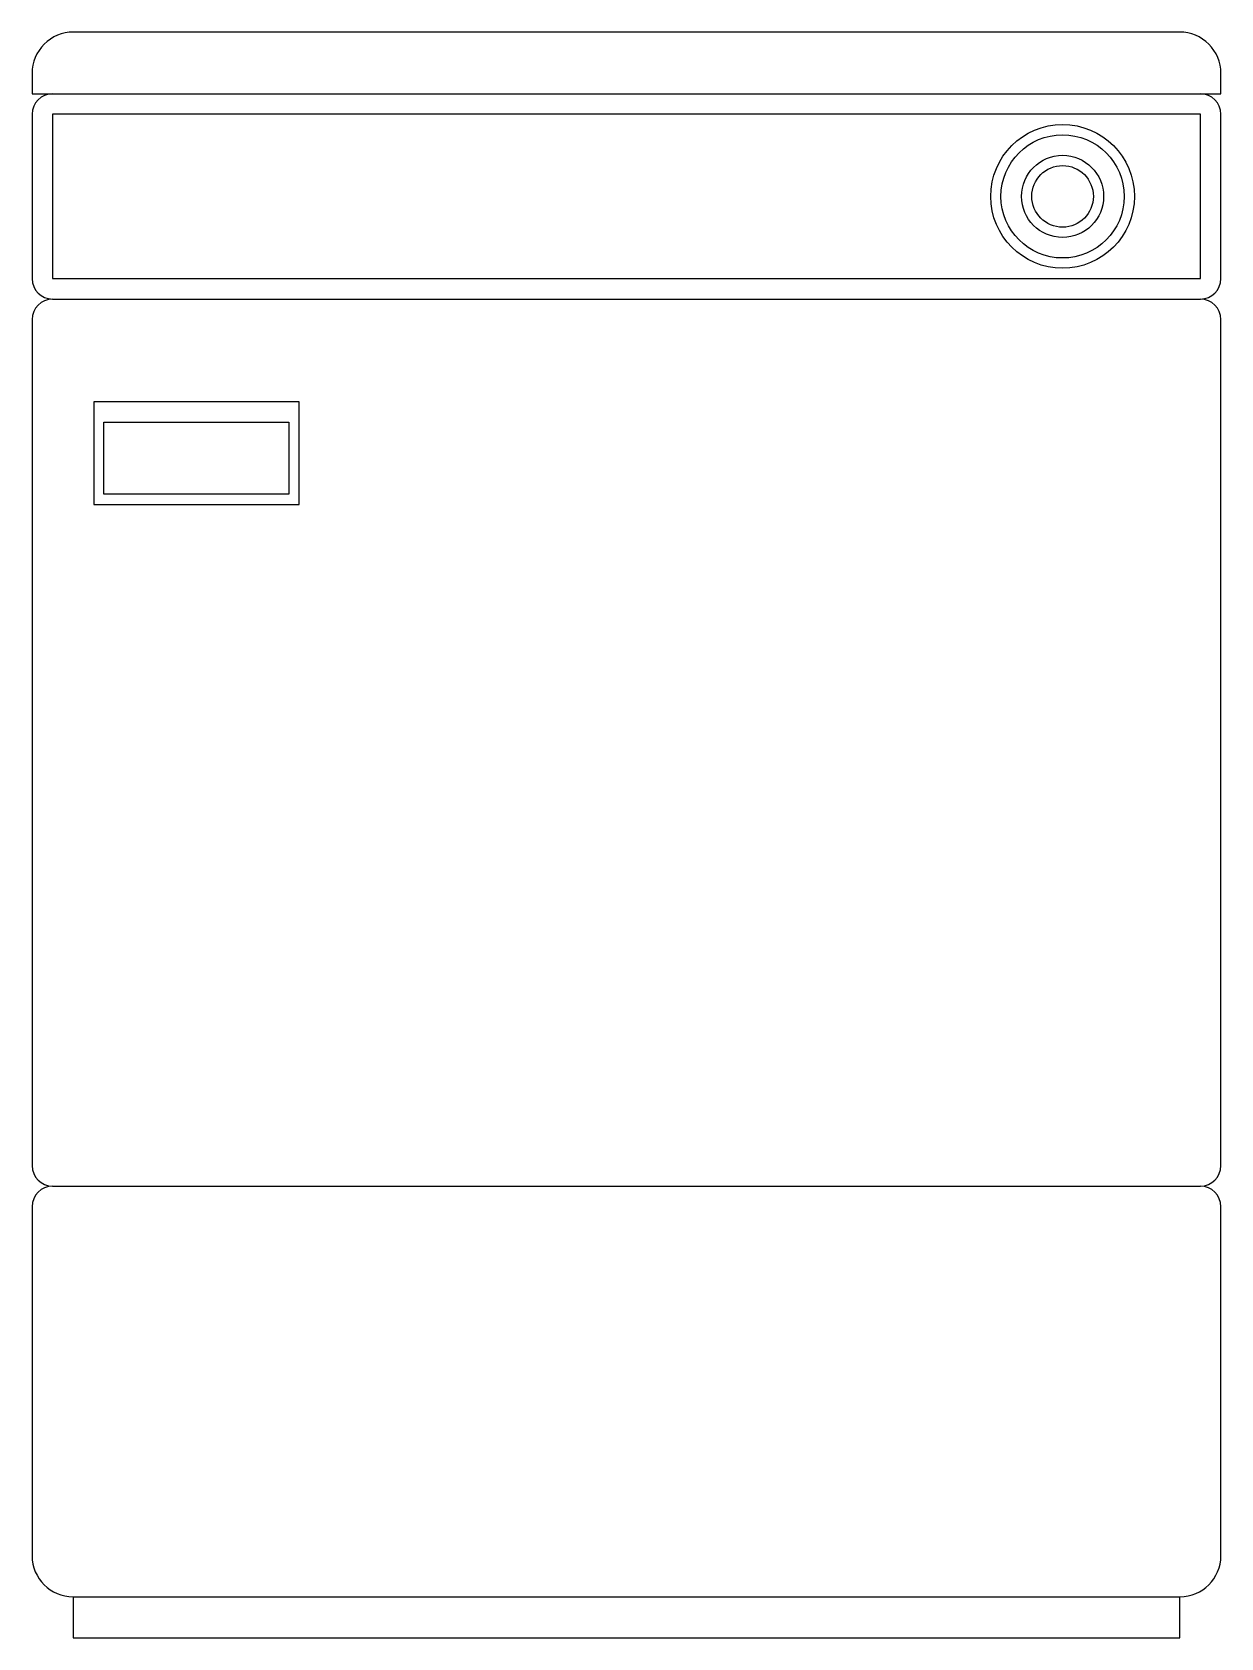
# Model space of a CAD drawing. Header units: millimetres. Extents: x -3016.902 to -3016.323, y 2860.746 to 2861.528.
import ezdxf

# ---------------------------------------------------------------- set-up
doc = ezdxf.new("R2010")
doc.units = ezdxf.units.MM
doc.header["$LTSCALE"] = 10
doc.layers.add('cozinha_eletros', color=2, linetype='Continuous')

msp = doc.modelspace()

# ---------------------------------------------------------------- linework, layer by layer
at = {"layer": 'cozinha_eletros'}
for p, q in [((-3016.90185, 2861.48767), (-3016.90185, 2861.40767)), ((-3016.32285, 2861.40767), (-3016.32285, 2861.48767)), ((-3016.89185, 2861.39767), (-3016.33285, 2861.39767)), ((-3016.90185, 2861.38767), (-3016.90185, 2860.97567)), ((-3016.32285, 2860.97567), (-3016.32285, 2861.38767)), ((-3016.89185, 2860.96567), (-3016.33285, 2860.96567)), ((-3016.90185, 2860.95567), (-3016.90185, 2860.78567)), ((-3016.32285, 2860.78567), (-3016.32285, 2860.95567)), ((-3016.88185, 2860.76567), (-3016.34285, 2860.76567))]:
    msp.add_line(p, q, dxfattribs=at)
msp.add_lwpolyline([(-3016.88185, 2861.52767, 0.414214), (-3016.90185, 2861.50767), (-3016.90185, 2861.49767), (-3016.32285, 2861.49767), (-3016.32285, 2861.50767, 0.414214), (-3016.34285, 2861.52767)], format="xyb", close=True, dxfattribs=at)
at = {"layer": 'cozinha_eletros', "color": 1}
for points in [[(-3016.89185, 2861.48767), (-3016.89185, 2861.40767), (-3016.33285, 2861.40767), (-3016.33285, 2861.48767)], [(-3016.87185, 2861.34767), (-3016.87185, 2861.29767), (-3016.77185, 2861.29767), (-3016.77185, 2861.34767)], [(-3016.86685, 2861.30267), (-3016.86685, 2861.33767), (-3016.77685, 2861.33767), (-3016.77685, 2861.30267)]]:
    msp.add_lwpolyline(points, close=True, dxfattribs=at)
at = {"layer": 'cozinha_eletros'}
msp.add_lwpolyline([(-3016.88185, 2860.76567), (-3016.88185, 2860.74567), (-3016.34285, 2860.74567), (-3016.34285, 2860.76567)], dxfattribs=at)
at = {"layer": 'cozinha_eletros', "color": 1}
for radius in [0.035, 0.03, 0.02, 0.015]:
    msp.add_circle((-3016.39995, 2861.44767), radius, dxfattribs=at)
at = {"layer": 'cozinha_eletros'}
for centre, radius, start, end in [((-3016.89185, 2861.48767), 0.01, 90, 180), ((-3016.33285, 2861.48767), 0.01, 0, 90), ((-3016.89185, 2861.40767), 0.01, 180, 270), ((-3016.33285, 2861.40767), 0.01, 270, 0), ((-3016.89185, 2861.38767), 0.01, 90, 180), ((-3016.33285, 2861.38767), 0.01, 360, 90), ((-3016.89185, 2860.97567), 0.01, 180, 270), ((-3016.33285, 2860.97567), 0.01, 270, 0), ((-3016.89185, 2860.95567), 0.01, 90, 180), ((-3016.33285, 2860.95567), 0.01, 0, 90), ((-3016.88185, 2860.78567), 0.02, 180, 270), ((-3016.34285, 2860.78567), 0.02, 270, 0)]:
    msp.add_arc(centre, radius, start, end, dxfattribs=at)

doc.saveas('drawing.dxf')
